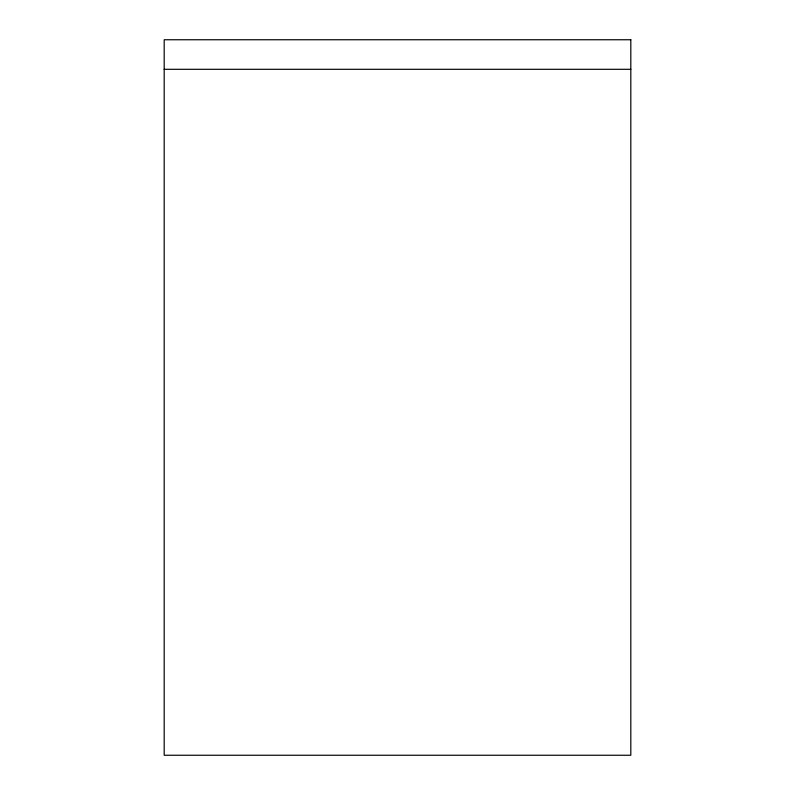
<?xml version="1.0" encoding="UTF-8"?>
<svg xmlns="http://www.w3.org/2000/svg" width="795" height="795" viewBox="0 0 795 795"><rect width="100%" height="100%" fill="white"/><g stroke="black" fill="none" stroke-linecap="round" stroke-linejoin="round"><path stroke-width="1.19" d="M164.187 69.304L630.813 69.304M630.813 39.75L164.187 39.75L164.187 755.25L630.813 755.25L630.813 39.75"/></g></svg>
